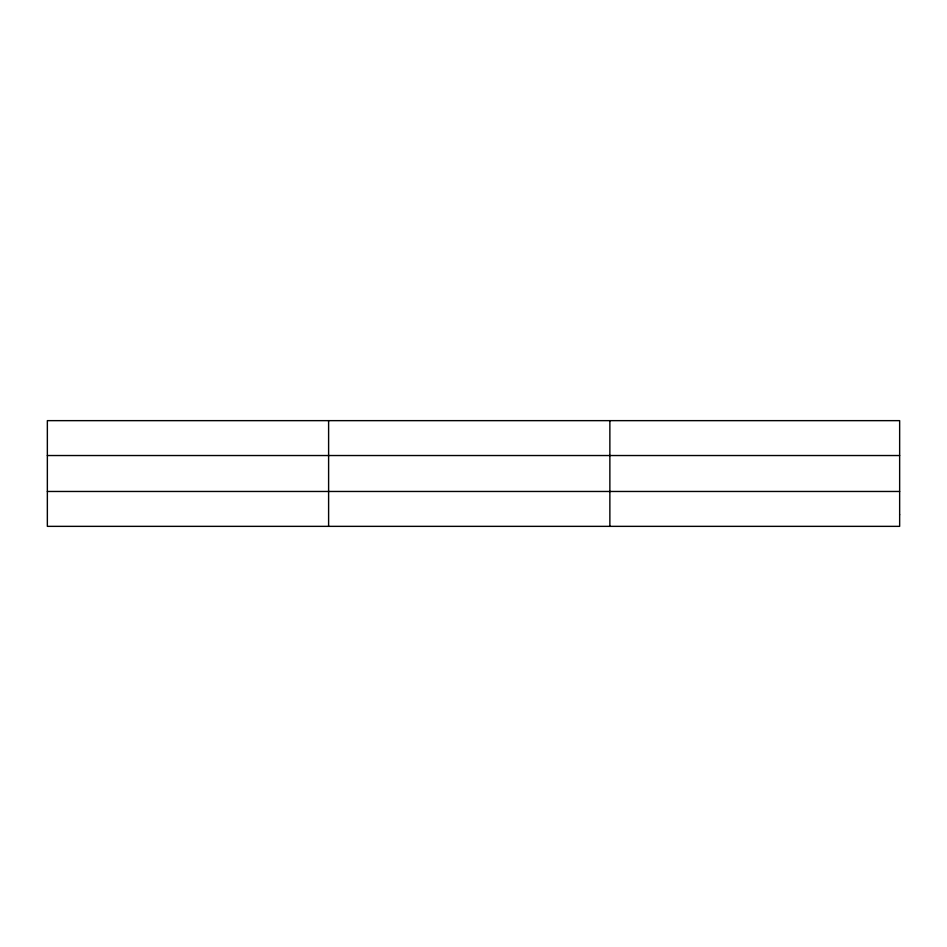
<?xml version="1.0" encoding="UTF-8"?>
<svg xmlns="http://www.w3.org/2000/svg" width="947" height="947" viewBox="0 0 947 947"><rect width="100%" height="100%" fill="white"/><g stroke="black" fill="none" stroke-linecap="round" stroke-linejoin="round"><path stroke-width="1.42" d="M328.609 526.354L328.609 420.646M609.868 526.354L609.868 420.646M47.35 455.531L899.65 455.531M47.35 491.469L899.65 491.469M899.65 514.73L899.65 526.354L47.35 526.354L47.35 420.646L899.65 420.646L899.65 514.73"/></g></svg>
